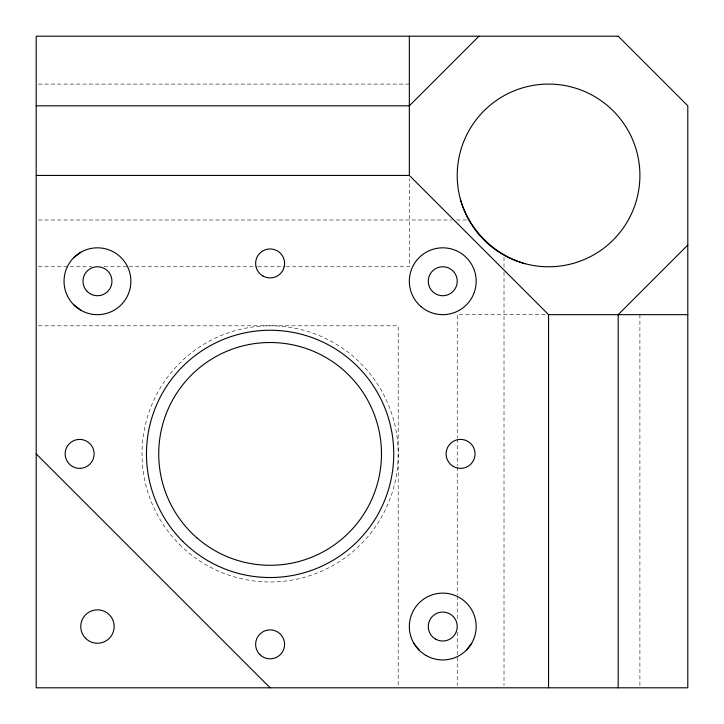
<?xml version="1.0" encoding="UTF-8"?>
<svg xmlns="http://www.w3.org/2000/svg" width="724" height="724" viewBox="0 0 724 724"><rect width="100%" height="100%" fill="white"/><g stroke="black" fill="none" stroke-linecap="round" stroke-linejoin="round"><path stroke-width="0.54" stroke-dasharray="3.62 2.71" d="M38.462 84.093L409.341 84.093M38.462 219.987L452.057 219.987M456.582 219.987L466.745 219.987M38.426 266.767L91.894 266.767M104.238 266.767L127.967 266.767M129.098 266.767L256.794 266.767M257.916 266.767L285.039 266.767M286.17 266.767L409.341 266.767L409.341 178.81M545.19 314.659L457.233 314.659L457.233 437.83M38.462 325.8L398.2 325.8L398.2 685.547M639.907 314.659L639.907 685.538M504.013 257.255L504.013 267.418M504.013 271.943L504.013 685.538M457.233 438.961L457.233 466.084M457.233 467.206L457.233 594.902M457.233 596.033L457.233 619.762M457.233 632.106L457.233 685.574M179.534 544.466A128.094 128.094 0 0 0 393.838 487.044A128.094 128.094 0 0 0 236.956 330.162A128.094 128.094 0 0 0 179.534 544.466"/><path stroke-width="1.09" d="M466.383 650.17L471.695 643.247M478.953 36.2L409.341 105.813L36.2 105.813M687.8 245.047L618.187 314.659L618.187 687.8M73.83 257.617L80.753 252.305M36.2 175.434L409.341 175.434L548.566 314.659L548.566 687.8M548.566 314.659L687.8 314.659M524.927 263.654C494.003 254.812 469.188 229.997 460.346 199.073M73.83 304.876A33.413 33.413 0 0 0 129.741 289.899A33.413 33.413 0 0 0 88.817 248.966A33.413 33.413 0 0 0 73.83 304.876L80.753 310.189M36.2 453.894L270.106 687.8M413.811 643.247L419.124 650.17M409.341 36.2L409.341 175.434M618.187 36.2L36.2 36.2L36.2 687.8L687.8 687.8L687.8 105.813L618.187 36.2M502.899 254.531A91.333 91.333 0 0 0 639.907 175.434A91.333 91.333 0 0 0 502.899 96.328A91.333 91.333 0 0 0 502.899 254.531M85.649 638.351A16.706 16.706 0 0 0 113.596 630.866A16.706 16.706 0 0 0 93.134 610.404A16.706 16.706 0 0 0 85.649 638.351M87.224 291.482A14.48 14.48 0 0 0 111.451 284.994A14.48 14.48 0 0 0 93.713 267.256A14.48 14.48 0 0 0 87.224 291.482M432.518 291.482A14.48 14.48 0 0 0 456.744 284.994A14.48 14.48 0 0 0 439.006 267.256A14.48 14.48 0 0 0 432.518 291.482M435.513 639.075A14.48 14.48 0 0 0 457.233 626.541A14.48 14.48 0 0 0 435.513 613.997A14.48 14.48 0 0 0 435.513 639.075M426.047 655.473A33.413 33.413 0 0 0 476.166 626.541A33.413 33.413 0 0 0 426.047 597.599A33.413 33.413 0 0 0 426.047 655.473M420.87 306.496A33.413 33.413 0 0 0 475.568 287.573A33.413 33.413 0 0 0 431.821 249.671A33.413 33.413 0 0 0 420.87 306.496M196.91 537.851A111.387 111.387 0 0 0 379.412 475.297A111.387 111.387 0 0 0 233.997 348.525A111.387 111.387 0 0 0 196.91 537.851M182.683 541.317A123.641 123.641 0 0 0 389.53 485.894A123.641 123.641 0 0 0 238.106 334.47A123.641 123.641 0 0 0 182.683 541.317M72.4 466.428A14.48 14.48 0 0 0 94.12 453.894A14.48 14.48 0 0 0 72.4 441.35A14.48 14.48 0 0 0 72.4 466.428M259.871 654.596A14.48 14.48 0 0 0 284.098 648.107A14.48 14.48 0 0 0 266.36 630.378A14.48 14.48 0 0 0 259.871 654.596M262.866 275.962A14.48 14.48 0 0 0 284.586 263.427A14.48 14.48 0 0 0 262.866 250.884A14.48 14.48 0 0 0 262.866 275.962M453.333 466.428A14.48 14.48 0 0 0 475.053 453.894A14.48 14.48 0 0 0 453.333 441.35A14.48 14.48 0 0 0 453.333 466.428"/></g></svg>
